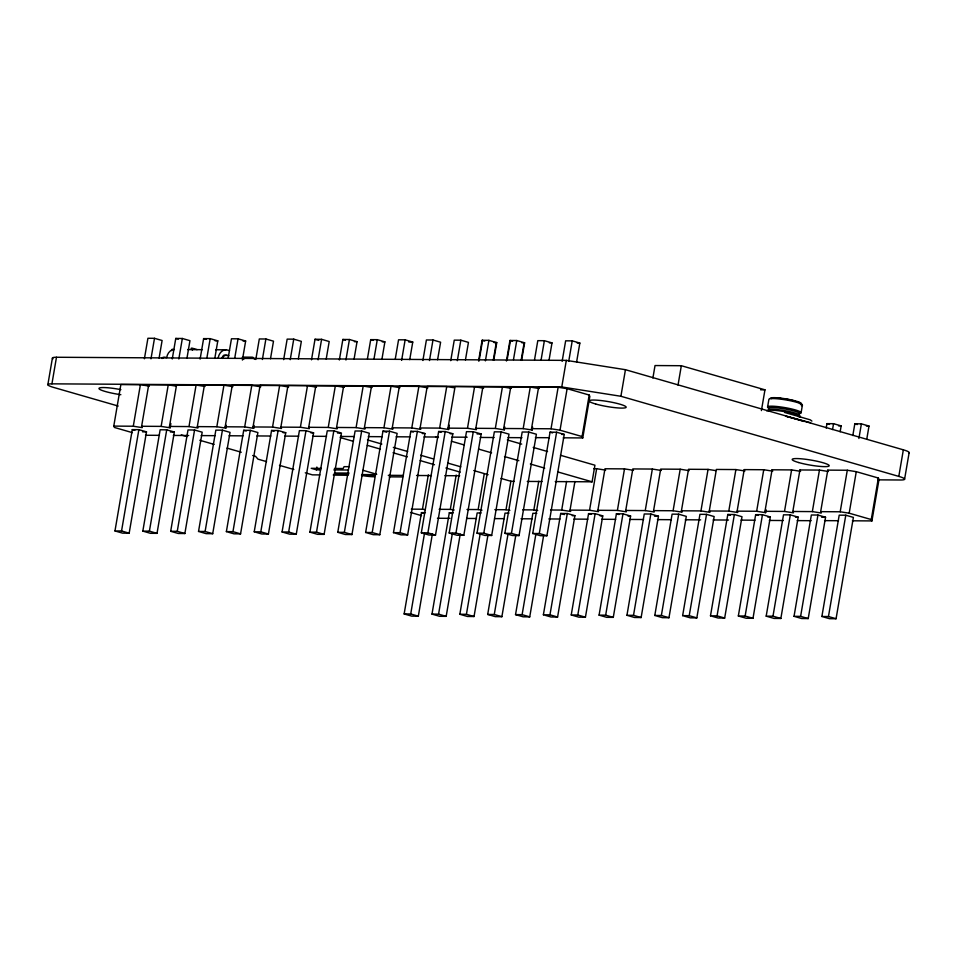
<?xml version="1.0" encoding="UTF-8"?>
<svg xmlns="http://www.w3.org/2000/svg" width="957" height="957" viewBox="0 0 957 957"><rect width="100%" height="100%" fill="white"/><g stroke="black" fill="none" stroke-linecap="round" stroke-linejoin="round"><path stroke-width="1.44" d="M811.895 421.08L810.28 419.848L784.596 412.431M47.85 384.702L52.396 358.121M118.201 406.043L53.652 387.429A17.011 2.309 9.7 0 1 51.929 383.841L56.475 357.26L566.317 360.382L625.447 369.701L903.348 449.826A17.011 2.309 9.7 0 1 908.612 453.068M132.365 432.648L114.433 427.468L113.775 426.104L120.869 384.582L140.392 384.702L149.376 386.114M114.972 530.944L132.293 429.621L138.873 429.657L146.493 431.858L129.171 533.181L122.592 533.145L114.972 530.944L121.551 530.979L129.171 533.181M144.399 358.791L147.916 338.276L154.496 338.311L162.104 340.501L159.101 358.085M113.775 426.104L133.286 426.224L140.392 384.702M121.551 530.979L138.873 429.657M150.979 358.827L154.496 338.311M133.286 426.224L142.282 427.635L141.624 426.272L148.718 384.75L168.241 384.87L175.944 386.078M142.832 531.111L160.142 429.789L166.721 429.837L174.341 432.026L157.02 533.348L150.44 533.312L142.832 531.111L149.4 531.159L157.02 533.348M172.26 358.959L175.765 338.443L182.344 338.479L189.953 340.68L186.95 358.265M141.624 426.272L161.135 426.391L168.241 384.87M149.4 531.159L166.721 429.837M178.827 358.995L182.344 338.479M161.135 426.391L170.131 427.815L169.473 426.451L176.566 384.917L196.089 385.037L203.793 386.257M170.131 427.815L170.86 423.52M170.681 531.291L187.991 429.956L194.57 430.004L202.19 432.193L184.868 533.516L178.289 533.48L170.681 531.291L177.26 531.326L184.868 533.516M200.109 359.126L203.614 338.611L210.193 338.646L217.801 340.848L214.799 358.432M169.473 426.451L188.984 426.571L196.089 385.037M177.26 531.326L194.57 430.004M206.927 357.703L210.193 338.646M188.984 426.571L197.979 427.982L197.321 426.619L204.415 385.097L223.938 385.216L232.922 386.628L232.264 385.264L251.787 385.384L260.771 386.795L260.113 385.432L279.635 385.551L288.619 386.963L287.973 385.599L307.484 385.719L316.468 387.142M198.53 531.458L215.839 430.136L222.419 430.172L230.039 432.373L212.717 533.695L206.138 533.647L198.53 531.458L205.109 531.494L212.717 533.695M228.209 357.834L231.462 338.778L238.042 338.826L245.65 341.015L242.396 360.071M197.321 426.619L216.832 426.738L223.938 385.216M205.109 531.494L222.419 430.172M234.788 357.87L238.042 338.826M216.832 426.738L225.828 428.15L225.17 426.786L232.264 385.264M225.828 428.15L226.319 425.291M226.378 531.625L243.7 430.303L250.267 430.339L257.888 432.54L240.566 533.862L233.987 533.827L226.378 531.625L232.958 531.661L240.566 533.862M255.806 359.473L259.311 338.957L265.89 338.993L273.499 341.182L270.496 358.767M225.17 426.786L244.693 426.906L251.787 385.384M232.958 531.661L250.267 430.339M262.385 359.509L265.89 338.993M244.693 426.906L253.677 428.317L253.019 426.954L260.113 385.432M253.677 428.317L254.167 425.458M254.227 531.793L271.549 430.471L278.128 430.518L285.736 432.708L268.415 534.03L261.835 533.994L254.227 531.793L260.806 531.841L268.415 534.03M283.655 359.641L287.16 339.125L293.739 339.161L301.347 341.362L298.345 358.947M253.019 426.954L272.542 427.073L279.635 385.551M260.806 531.841L278.128 430.518M290.234 359.676L293.739 339.161M272.542 427.073L281.525 428.497L280.868 427.133L287.973 385.599M282.076 531.972L299.397 430.65L305.977 430.686L313.585 432.875L296.263 534.209L289.684 534.162L282.076 531.972L288.655 532.008L296.263 534.209M311.503 359.808L315.009 339.292L321.588 339.328L329.196 341.529L326.193 359.114M280.868 427.133L300.39 427.253L307.484 385.719M288.655 532.008L305.977 430.686M318.083 359.844L321.588 339.328M300.39 427.253L309.374 428.664L308.716 427.3L315.822 385.779L335.333 385.898L344.317 387.31M321.373 468.38L311.204 468.308L316.408 469.815L316.875 467.04M309.924 532.14L327.246 430.817L333.826 430.853L341.434 433.054L324.112 534.377L317.533 534.329L309.924 532.14L316.504 532.176L324.112 534.377M339.352 359.976L342.857 339.46L349.437 339.508L357.045 341.697L354.042 359.282M308.716 427.3L328.239 427.42L335.333 385.898M316.504 532.176L333.826 430.853M345.932 360.023L349.437 339.508M328.239 427.42L337.223 428.832L336.565 427.468L343.671 385.946L363.182 386.066L372.165 387.477M337.773 532.307L355.095 430.985L361.674 431.021L369.282 433.222L351.961 534.544L345.381 534.508L337.773 532.307L344.353 532.355L351.961 534.544M367.452 358.684L370.706 339.639L377.285 339.675L384.893 341.864L381.891 359.449M336.565 427.468L356.088 427.588L363.182 386.066M344.353 532.355L361.674 431.021M374.031 358.719L377.285 339.675M356.088 427.588L365.072 429.011L364.414 427.635L371.519 386.114L391.03 386.233L400.026 387.645M365.622 532.475L382.944 431.152L389.523 431.2L397.131 433.389L379.809 534.712L373.23 534.676L365.622 532.475L372.201 532.523L379.809 534.712M395.301 358.851L398.555 339.807L405.134 339.843L412.754 342.044L409.74 359.629M364.414 427.635L383.936 427.755L391.03 386.233M372.201 532.523L389.523 431.2M401.629 360.358L405.134 339.843M383.936 427.755L392.92 429.179L392.262 427.815L399.368 386.281L418.879 386.401L427.875 387.824M393.471 532.654L410.792 431.332L417.372 431.368L424.98 433.557L407.658 534.891L401.091 534.843L393.471 532.654L400.05 532.69L407.658 534.891M422.898 360.49L426.403 339.974L432.983 340.01L440.603 342.211L437.588 359.796M392.262 427.815L411.785 427.935L418.879 386.401M400.05 532.69L417.372 431.368M429.478 360.538L432.983 340.01M411.785 427.935L420.769 429.346L420.111 427.982L427.217 386.461L446.728 386.58L454.431 387.788M432.385 533.934L418.329 616.176L411.761 616.129L404.141 613.939L421.463 512.617L425.41 512.641M411.307 509.148L422.456 509.22L428.329 474.851M421.319 532.822L438.641 431.499L445.22 431.535L452.828 433.736L435.519 535.059L428.939 535.011L421.319 532.822L427.899 532.858L435.519 535.059M450.747 360.657L454.252 340.142L460.831 340.19L468.452 342.379L465.437 359.964M420.111 427.982L439.634 428.102L446.728 386.58M404.141 613.939L410.72 613.975L424.525 533.216M427.899 532.858L445.22 431.535M457.326 360.705L460.831 340.19M439.634 428.102L448.618 429.514L447.972 428.15L455.065 386.628L474.576 386.748L483.572 388.159L482.914 386.795L502.425 386.915L511.421 388.327L510.763 386.963L530.274 387.083L539.269 388.506L538.612 387.142L558.134 387.262L567.118 388.674L589.201 395.038L589.847 396.401L582.753 437.935L563.242 437.816M448.618 429.514L449.359 425.219M460.245 534.114L446.177 616.344L439.61 616.296L431.99 614.107L449.312 512.785L453.259 512.808M439.155 509.315L450.304 509.387L456.178 475.019M449.168 532.989L466.49 431.667L473.284 431.715L481.156 433.976L463.834 535.298L457.039 535.262L449.168 532.989L455.963 533.037L463.834 535.298M478.596 360.837L482.101 340.321L488.907 340.357L496.767 342.63L493.764 360.215M447.972 428.15L467.483 428.269L474.576 386.748M479.074 360.909L482.579 340.393M431.99 614.107L438.569 614.143L452.374 533.384M455.963 533.037L473.284 431.715M485.39 360.873L488.907 340.357M467.483 428.269L476.466 429.693L475.82 428.317L482.914 386.795M493.286 360.143L496.3 342.558M487.843 535.753L474.038 616.511L467.459 616.475L459.839 614.274L477.16 512.952L481.108 512.976M467.004 509.495L478.153 509.555L484.266 473.763M477.017 533.157L494.338 431.834L501.133 431.882L509.004 434.143L491.683 535.477L484.888 535.43L477.017 533.157L483.811 533.205L491.683 535.477M506.444 361.004L509.949 340.489L516.756 340.525L524.615 342.797L521.613 360.382M475.82 428.317L495.331 428.437L502.425 386.915M507.174 359.617L510.428 340.56M459.839 614.274L466.418 614.322L480.223 533.551M483.811 533.205L501.133 431.882M513.49 359.581L516.756 340.525M495.331 428.437L504.315 429.86L503.669 428.497L510.763 386.963M504.315 429.86L504.806 426.989M521.134 360.31L524.149 342.726M515.691 535.92L501.887 616.679L495.307 616.643L487.687 614.442L505.009 513.119L508.957 513.143M494.853 509.662L506.002 509.734L510.894 481.084M504.865 533.336L522.187 432.014L528.766 432.05L536.375 434.239L519.065 535.573L512.485 535.525L504.865 533.336L511.445 533.372L519.065 535.573M534.544 359.712L537.798 340.656L544.377 340.704L551.998 342.893L548.995 360.478M503.669 428.497L523.18 428.616L530.274 387.083M487.687 614.442L494.267 614.49L508.071 533.719M511.445 533.372L528.766 432.05M541.124 359.748L544.377 340.704M523.18 428.616L532.164 430.028L531.518 428.664L538.612 387.142M532.164 430.028L532.654 427.169M543.54 536.087L529.735 616.858L523.156 616.81L515.536 614.621L532.858 513.299L536.805 513.323M522.701 509.83L533.85 509.902L538.743 481.263M532.714 533.504L550.036 432.181L556.615 432.217L564.235 434.418L546.914 535.741L540.334 535.693L532.714 533.504L539.293 533.539L546.914 535.741M562.142 361.339L565.647 340.824L572.226 340.871L579.846 343.061L576.592 362.117M531.518 428.664L551.029 428.784L558.134 387.262M515.536 614.621L522.115 614.657L535.92 533.898M51.929 383.841L561.771 386.963L566.317 360.382M539.293 533.539L556.615 432.217M568.721 361.387L572.226 340.871M582.753 437.935L582.095 436.559L560.024 430.195L567.118 388.674M543.385 614.789L560.706 513.466L567.286 513.502L574.906 515.703L557.584 617.026L551.005 616.99L543.385 614.789L549.964 614.825L557.584 617.026M550.55 509.997L561.699 510.069L566.592 481.431M549.964 614.825L567.286 513.502M582.095 436.559L589.201 395.038M561.699 510.069L570.695 511.481L570.037 510.117L574.93 481.479M555.263 481.586L592.096 481.814L594.931 465.21L560.467 455.269M571.233 614.956L588.555 513.634L595.134 513.682L602.754 515.871L585.433 617.193L578.853 617.157L571.233 614.956L577.813 615.004L585.433 617.193M570.037 510.117L589.548 510.237L596.654 468.715L605.637 470.126M577.813 615.004L595.134 513.682M589.548 510.237L598.544 511.66L597.886 510.296L604.98 468.763L624.502 468.882L633.486 470.306M878.095 479.852L900.525 479.995A17.011 2.309 9.7 0 0 898.802 476.395L620.902 396.27L625.447 369.701M599.082 615.136L616.404 513.801L622.983 513.849L630.603 516.038L613.281 617.361L606.702 617.325L599.082 615.136L605.661 615.172L613.281 617.361M597.886 510.296L617.397 510.416L624.502 468.882M605.661 615.172L622.983 513.849M617.397 510.416L626.392 511.828L625.734 510.464L632.828 468.93L652.351 469.05L661.335 470.473M652.901 378.015L655.031 365.55L681.336 365.718L764.966 389.822L761.413 410.589M626.943 615.303L644.252 513.981L650.832 514.017L658.452 516.218L641.13 617.54L634.551 617.492L626.943 615.303L633.51 615.339L641.13 617.54M625.734 510.464L645.245 510.583L652.351 469.05M633.51 615.339L650.832 514.017M645.245 510.583L654.241 511.995L653.583 510.631L660.677 469.109L680.2 469.229L689.184 470.641M678.023 385.097L681.336 365.718M654.791 615.471L672.101 514.148L678.68 514.184L686.301 516.385L668.979 617.708L662.4 617.672L654.791 615.471L661.359 615.507L668.979 617.708M653.583 510.631L673.094 510.751L680.2 469.229M661.359 615.507L678.68 514.184M673.094 510.751L682.09 512.162L681.432 510.799L688.526 469.277L708.048 469.397L715.752 470.605M682.64 615.638L699.95 514.316L706.529 514.364L714.149 516.553L696.828 617.875L690.248 617.839L682.64 615.638L689.219 615.686L696.828 617.875M681.432 510.799L700.943 510.918L708.048 469.397M689.219 615.686L706.529 514.364M700.943 510.918L709.938 512.342L709.281 510.978L716.374 469.444L735.897 469.564L744.881 470.988L744.223 469.612L763.746 469.731L772.73 471.155L772.072 469.791L791.595 469.911L800.578 471.322L799.932 469.959L819.443 470.078L828.427 471.49L827.781 470.126L847.292 470.246L856.276 471.669L878.359 478.033L879.016 479.397L871.923 520.919L852.4 520.799M710.489 615.818L727.798 514.483L734.378 514.531L741.998 516.72L724.676 618.043L718.097 618.007L710.489 615.818L717.068 615.853L724.676 618.043M709.281 510.978L728.791 511.098L735.897 469.564M717.068 615.853L734.378 514.531M728.791 511.098L737.787 512.509L737.129 511.146L744.223 469.612M767.586 407.012L768.902 399.368A16.999 2.309 9.7 0 1 788.807 400.445A16.999 2.309 9.7 0 1 801.32 405.672M738.337 615.985L755.659 514.663L762.454 514.699L770.313 516.971L753.003 618.294L746.197 618.246L738.337 615.985L745.132 616.021L753.003 618.294M737.129 511.146L756.652 511.265L763.746 469.731M745.132 616.021L762.454 514.699M756.652 511.265L765.636 512.677L764.978 511.313L772.072 469.791M765.636 512.677L766.126 509.818M766.186 616.152L783.508 514.83L790.303 514.866L798.174 517.139L780.852 618.461L774.046 618.425L766.186 616.152L772.981 616.2L780.852 618.461M801.105 412.694L802.409 405.062M764.978 511.313L784.501 511.433L791.595 469.911M772.981 616.2L790.303 514.866M784.501 511.433L793.485 512.844L792.827 511.481L799.932 469.959M794.035 616.32L811.357 514.998L817.936 515.045L825.544 517.235L808.222 618.557L801.643 618.521L794.035 616.32L800.614 616.368L808.222 618.557M826.214 428.042L826.968 423.652L833.547 423.688L841.155 425.889L840.162 431.751M792.827 511.481L812.349 511.6L819.443 470.078M800.614 616.368L817.936 515.045M832.542 429.549L833.547 423.688M812.349 511.6L821.333 513.024L820.675 511.66L827.781 470.126M821.884 616.499L839.205 515.165L845.785 515.213L853.393 517.402L836.071 618.724L829.492 618.689L821.884 616.499L828.463 616.535L836.071 618.724M852.819 435.543L854.816 423.819L861.396 423.855L869.004 426.056L866.755 439.239M820.675 511.66L840.198 511.78L847.292 470.246M828.463 616.535L845.785 515.213M858.896 438.509L861.396 423.855M871.923 520.919L871.265 519.555L849.182 513.191L856.276 471.669M871.265 519.555L878.359 478.033M898.802 476.395L903.348 449.826M904.604 479.122L909.15 452.553M215.169 340.836L217.801 340.848M243.018 341.003L245.65 341.015M354.413 341.685L357.045 341.697M382.274 341.852L384.893 341.864M408.806 342.02L412.754 342.044M494.051 342.606L496.767 342.63M521.9 342.785L524.615 342.797M549.366 342.881L551.998 342.893M577.215 343.049L579.846 343.061M187.644 349.592L202.37 349.676M215.612 349.76L225.924 349.819M242.54 357.128L252.134 357.188A5.156 3.242 -73.9 0 1 254.406 359.162M760.576 389.798L764.966 389.822M838.523 425.865L841.155 425.889M866.372 426.044L869.004 426.056M142.545 431.834L146.493 431.858M170.394 432.002L174.341 432.026M283.105 432.696L285.736 432.708M310.953 432.863L313.585 432.875M337.486 433.031L340.118 433.043M422.348 433.545L424.98 433.557M450.197 433.712L452.828 433.736M561.603 434.394L564.235 434.418M477.076 433.952L481.156 433.976M145.5 435.256L159.436 435.339M173.349 435.423L188.685 435.519M201.197 435.591L215.134 435.674M229.046 435.758L242.982 435.854M256.895 435.937L270.831 436.021M284.743 436.105L298.68 436.189M312.592 436.272L326.528 436.356M340.441 436.452L354.377 436.536M368.289 436.619L382.238 436.703M396.138 436.787L410.086 436.87M423.987 436.954L437.935 437.038M451.836 437.134L467.172 437.217M535.394 437.636L549.33 437.72M480.199 437.445L494.135 437.528M508.047 437.612L521.984 437.696M349.185 466.681L344.089 466.657L343.156 468.511L334.436 468.452M593.854 468.703L596.654 468.715M316.408 469.815L320.762 469.839M333.837 469.923L348.36 470.007M334.579 472.997L349.102 473.093M333.742 474.397L348.539 474.481M361.842 474.564L375.156 474.648M319.865 474.899L312.437 474.863L305.271 472.794M333.251 474.983L348.133 475.079M361.519 475.162L374.905 475.246M388.291 475.318L403.16 475.414M416.546 475.497L431.416 475.581M444.802 475.665L459.671 475.761M389.188 476.861L402.646 476.945M514.017 481.335L511.074 481.323L501.013 478.416M527.271 481.419L542.009 481.515M572.274 515.679L574.906 515.703M600.123 515.859L602.754 515.871M627.971 516.026L630.603 516.038M654.504 516.194L658.452 516.218M767.598 516.947L770.313 516.971M795.446 517.127L798.174 517.139M821.596 517.211L825.544 517.235M437.445 518.263L449.993 518.335M466.693 518.443L476.454 518.503M494.542 518.61L504.303 518.67M521.003 518.778L532.152 518.838M548.851 518.945L560.001 519.017M573.913 519.101L587.849 519.184M601.762 519.268L615.698 519.352M629.61 519.436L643.547 519.519M657.459 519.603L671.395 519.699M685.308 519.783L700.644 519.878M713.156 519.95L728.492 520.046M741.005 520.118L754.941 520.201M824.551 520.632L838.488 520.716M769.356 520.441L783.304 520.524M797.205 520.608L811.153 520.692M561.771 386.963L620.902 396.27M551.029 428.784L560.024 430.195M840.198 511.78L849.182 513.191M533.85 509.902L537.702 510.5M506.002 509.734L509.854 510.332M478.153 509.555L482.005 510.165M450.304 509.387L454.156 509.997M422.456 509.22L425.028 509.626M854.816 423.819L857.352 424.549M826.968 423.652L829.504 424.382M810.603 422.719L785.565 416.116L804.119 421.463M509.949 340.489L512.581 341.242M482.101 340.321L484.732 341.075M370.706 339.639L373.242 340.369M342.857 339.46L345.393 340.202M315.009 339.292L318.813 340.393M550.036 432.181L552.572 432.911M203.614 338.611L206.15 339.34M229.548 350.669L226.893 349.903A10.24 7.835 -89.6 0 0 218.208 357.858M175.765 338.443L178.301 339.173M228.831 355.693L224.141 355.083A4.318 3.302 -89.6 0 0 222.06 358.337M507.342 439.957L521.697 444.096M533.193 447.398L547.548 451.548M755.659 514.663L758.279 515.416M727.798 514.483L730.347 515.225M438.641 431.499L441.177 432.229M435.579 436.691L438.45 437.516M451.369 441.237L464.301 444.969M478.656 449.108L491.575 452.84M504.506 456.561L518.861 460.7M530.345 464.013L544.712 468.152M557.632 471.885L592.096 481.814M410.792 431.332L413.328 432.062M382.944 431.152L386.748 432.253M367.476 439.921L381.831 444.06M393.327 447.374L407.682 451.513M420.602 455.233L433.533 458.965M447.888 463.104L460.807 466.825M473.739 470.557L488.094 474.696M616.404 513.801L618.94 514.543M340.166 437.528L353.025 441.237M367.309 445.352L380.18 449.06M393.04 452.769L407.323 456.884M420.183 460.592L434.478 464.719M445.914 468.009L460.197 472.136M588.555 513.634L591.091 514.364M560.706 513.466L564.51 514.567M271.549 430.471L274.085 431.2M243.7 430.303L246.236 431.033M362.906 470.282L376.735 474.265M181.268 434.933L186.974 436.583M199.834 440.292L214.129 444.407M226.976 448.115L241.272 452.23M252.696 455.532L255.555 456.357L257.971 459.145L266.572 461.633M449.312 512.785L451.848 513.514M279.468 465.353L293.799 469.48M421.463 512.617L423.999 513.347M132.293 429.621L134.829 430.351M410.493 512.45L421.535 515.632M522.115 614.657L529.735 616.858M494.267 614.49L501.887 616.679M466.418 614.322L474.038 616.511M438.569 614.143L446.177 616.344M410.72 613.975L418.329 616.176M192.465 350.071L191.651 349.233A3.397 0.897 29 0 1 192.584 348.288L196.388 349.389A3.397 0.897 29 0 1 197.094 349.628M242.336 357.416L243.748 359.437M204.415 385.097L205.073 386.461M766.904 410.996A16.999 2.309 9.7 0 1 786.821 412.072A16.999 2.309 9.7 0 1 799.334 417.3M768.519 407.969A16.999 2.309 9.7 0 1 784.596 407.55A16.999 2.309 9.7 0 1 800.016 413.316M768.758 408.783A15.802 2.141 9.7 0 1 785.733 409.118A15.802 2.141 9.7 0 1 798.712 414.237M769.141 410.924A15.802 2.141 9.7 0 1 784.094 410.541A15.802 2.141 9.7 0 1 798.437 415.9M771.605 398.626A14.451 1.962 9.7 0 1 781.175 398.387M783.58 398.71A14.451 1.962 9.7 0 1 795.171 401.115M796.906 401.653A14.451 1.962 9.7 0 1 800.112 403.471M770.265 398.411A15.802 2.141 9.7 0 1 788.783 399.404A15.802 2.141 9.7 0 1 800.423 404.273M374.235 476.765A17.011 2.309 9.7 0 1 361.674 475.473M52.994 358.827A17.011 2.309 9.7 0 1 56.475 357.26M120.845 394.691A18.709 2.536 9.7 0 1 98.966 388.482A18.709 2.536 9.7 0 1 120.881 389.631M222.323 358.432A5.957 4.546 -89.6 0 1 227.359 355.358M174.389 349.508A10.24 7.835 -89.6 0 0 166.674 357.547L164.795 357.224A3.397 3.373 8.4 0 0 161.613 358.397M171.578 350.561A3.397 1.747 45.1 0 1 172.715 349.233M162.164 358.48A3.397 3.373 8.4 0 1 162.941 358.074M798.676 462.542A18.709 2.536 9.7 0 0 828.858 466.131A18.709 2.536 9.7 0 0 804.681 459.157A18.709 2.536 9.7 0 0 798.676 462.542M595.649 403.998A18.709 2.536 9.7 0 0 625.83 407.598A18.709 2.536 9.7 0 0 601.654 400.624A18.709 2.536 9.7 0 0 595.649 403.998"/></g></svg>
